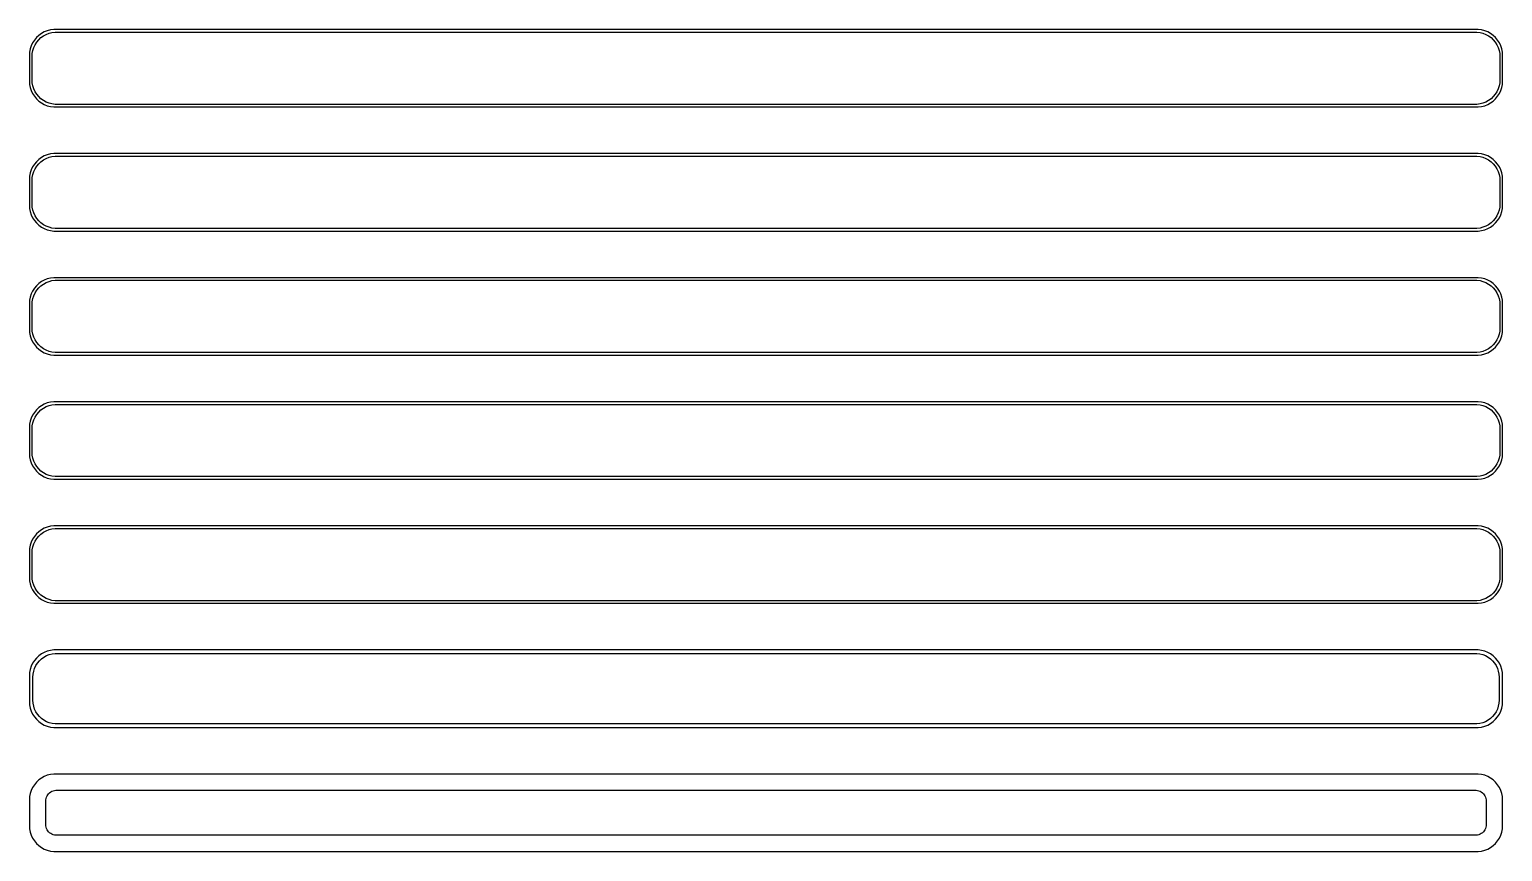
# Model space of a CAD drawing. Header units: metres. Extents: x -142 to 142, y 353 to 703.
# Drawn here: x -142.5 to 142.5, y 352.5 to 511.5 of the extents above; entities that cross this region are included whole.
import ezdxf

# ---------------------------------------------------------------- set-up
doc = ezdxf.new("R2010")
doc.units = ezdxf.units.M

msp = doc.modelspace()

# ---------------------------------------------------------------- linework, layer by layer
for p, q in [((-140.687, 510.353), (-141.145, 509.923)), ((-140.179, 510.722), (-140.687, 510.353)), ((-140.278, 509.91), (-139.795, 510.261)), ((-139.629, 511.024), (-140.179, 510.722)), ((-139.795, 510.261), (-139.272, 510.548)), ((-139.045, 511.255), (-139.629, 511.024)), ((-139.272, 510.548), (-138.718, 510.768)), ((-138.437, 511.411), (-139.045, 511.255)), ((-138.718, 510.768), (-138.14, 510.916)), ((-137.814, 511.49), (-138.437, 511.411)), ((-138.14, 510.916), (-137.548, 510.991)), ((137.814, 511.49), (-137.814, 511.49)), ((-137.548, 510.991), (137.548, 510.991)), ((137.548, 510.991), (138.14, 510.916)), ((138.437, 511.411), (137.814, 511.49)), ((138.14, 510.916), (138.718, 510.768)), ((139.045, 511.255), (138.437, 511.411)), ((138.718, 510.768), (139.272, 510.548)), ((139.629, 511.024), (139.045, 511.255)), ((139.272, 510.548), (139.795, 510.261)), ((140.179, 510.722), (139.629, 511.024)), ((139.795, 510.261), (140.278, 509.91)), ((140.687, 510.353), (140.179, 510.722)), ((141.145, 509.923), (140.687, 510.353)), ((-142.343, 507.743), (-142.461, 507.127)), ((-142.149, 508.341), (-142.343, 507.743)), ((-141.882, 508.909), (-142.149, 508.341)), ((-141.963, 506.845), (-141.851, 507.431)), ((-141.545, 509.439), (-141.882, 508.909)), ((-141.851, 507.431), (-141.666, 507.999)), ((-141.666, 507.999), (-141.412, 508.538)), ((-141.145, 509.923), (-141.545, 509.439)), ((-141.412, 508.538), (-141.093, 509.042)), ((-141.093, 509.042), (-140.713, 509.502)), ((-140.713, 509.502), (-140.278, 509.91)), ((140.278, 509.91), (140.713, 509.502)), ((140.713, 509.502), (141.093, 509.042)), ((141.093, 509.042), (141.412, 508.538)), ((141.545, 509.439), (141.145, 509.923)), ((141.412, 508.538), (141.666, 507.999)), ((141.882, 508.909), (141.545, 509.439)), ((141.666, 507.999), (141.851, 507.431)), ((141.851, 507.431), (141.963, 506.845)), ((142.149, 508.341), (141.882, 508.909)), ((142.343, 507.743), (142.149, 508.341)), ((142.461, 507.127), (142.343, 507.743)), ((-142.461, 507.127), (-142.5, 506.5)), ((-142.5, 506.5), (-142.5, 501.5)), ((-142, 506.25), (-141.963, 506.845)), ((-142, 501.75), (-142, 506.25)), ((141.963, 506.845), (142, 506.25)), ((142, 506.25), (142, 501.75)), ((142.5, 506.5), (142.461, 507.127)), ((142.5, 501.5), (142.5, 506.5)), ((-141.963, 501.155), (-142, 501.75)), ((142, 501.75), (141.963, 501.155)), ((-142.5, 501.5), (-142.461, 500.873)), ((-142.461, 500.873), (-142.343, 500.257)), ((-142.343, 500.257), (-142.149, 499.659)), ((-142.149, 499.659), (-141.882, 499.091)), ((-141.851, 500.569), (-141.963, 501.155)), ((-141.882, 499.091), (-141.545, 498.561)), ((-141.666, 500.001), (-141.851, 500.569)), ((-141.412, 499.462), (-141.666, 500.001)), ((-141.093, 498.958), (-141.412, 499.462)), ((-140.713, 498.498), (-141.093, 498.958)), ((141.093, 498.958), (140.713, 498.498)), ((141.412, 499.462), (141.093, 498.958)), ((141.666, 500.001), (141.412, 499.462)), ((141.545, 498.561), (141.882, 499.091)), ((141.851, 500.569), (141.666, 500.001)), ((141.963, 501.155), (141.851, 500.569)), ((141.882, 499.091), (142.149, 499.659)), ((142.149, 499.659), (142.343, 500.257)), ((142.343, 500.257), (142.461, 500.873)), ((142.461, 500.873), (142.5, 501.5)), ((-141.545, 498.561), (-141.145, 498.077)), ((-141.145, 498.077), (-140.687, 497.647)), ((-140.278, 498.09), (-140.713, 498.498)), ((-140.687, 497.647), (-140.179, 497.278)), ((-139.795, 497.739), (-140.278, 498.09)), ((-140.179, 497.278), (-139.629, 496.976)), ((-139.272, 497.452), (-139.795, 497.739)), ((-139.629, 496.976), (-139.045, 496.745)), ((-138.718, 497.232), (-139.272, 497.452)), ((-139.045, 496.745), (-138.437, 496.589)), ((-138.14, 497.084), (-138.718, 497.232)), ((-138.437, 496.589), (-137.814, 496.51)), ((-137.548, 497.009), (-138.14, 497.084)), ((-137.814, 496.51), (137.814, 496.51)), ((137.548, 497.009), (-137.548, 497.009)), ((138.14, 497.084), (137.548, 497.009)), ((137.814, 496.51), (138.437, 496.589)), ((138.718, 497.232), (138.14, 497.084)), ((138.437, 496.589), (139.045, 496.745)), ((139.272, 497.452), (138.718, 497.232)), ((139.045, 496.745), (139.629, 496.976)), ((139.795, 497.739), (139.272, 497.452)), ((139.629, 496.976), (140.179, 497.278)), ((140.278, 498.09), (139.795, 497.739)), ((140.179, 497.278), (140.687, 497.647)), ((140.713, 498.498), (140.278, 498.09)), ((140.687, 497.647), (141.145, 498.077)), ((141.145, 498.077), (141.545, 498.561)), ((-138.437, 487.411), (-139.045, 487.255)), ((-137.814, 487.49), (-138.437, 487.411)), ((137.814, 487.49), (-137.814, 487.49)), ((138.437, 487.411), (137.814, 487.49)), ((139.045, 487.255), (138.437, 487.411)), ((-141.882, 484.909), (-142.149, 484.341)), ((-141.545, 485.439), (-141.882, 484.909)), ((-141.666, 483.999), (-141.412, 484.538)), ((-141.145, 485.923), (-141.545, 485.439)), ((-141.412, 484.538), (-141.093, 485.042)), ((-140.687, 486.353), (-141.145, 485.923)), ((-141.093, 485.042), (-140.713, 485.502)), ((-140.713, 485.502), (-140.278, 485.91)), ((-140.179, 486.722), (-140.687, 486.353)), ((-140.278, 485.91), (-139.795, 486.261)), ((-139.629, 487.024), (-140.179, 486.722)), ((-139.795, 486.261), (-139.272, 486.548)), ((-139.045, 487.255), (-139.629, 487.024)), ((-139.272, 486.548), (-138.718, 486.768)), ((-138.718, 486.768), (-138.14, 486.916)), ((-138.14, 486.916), (-137.548, 486.991)), ((-137.548, 486.991), (137.548, 486.991)), ((137.548, 486.991), (138.14, 486.916)), ((138.14, 486.916), (138.718, 486.768)), ((138.718, 486.768), (139.272, 486.548)), ((139.629, 487.024), (139.045, 487.255)), ((139.272, 486.548), (139.795, 486.261)), ((140.179, 486.722), (139.629, 487.024)), ((139.795, 486.261), (140.278, 485.91)), ((140.687, 486.353), (140.179, 486.722)), ((140.278, 485.91), (140.713, 485.502)), ((141.145, 485.923), (140.687, 486.353)), ((140.713, 485.502), (141.093, 485.042)), ((141.093, 485.042), (141.412, 484.538)), ((141.545, 485.439), (141.145, 485.923)), ((141.412, 484.538), (141.666, 483.999)), ((141.882, 484.909), (141.545, 485.439)), ((142.149, 484.341), (141.882, 484.909)), ((-142.461, 483.127), (-142.5, 482.5)), ((-142.5, 482.5), (-142.5, 477.5)), ((-142.343, 483.743), (-142.461, 483.127)), ((-142.149, 484.341), (-142.343, 483.743)), ((-142, 482.25), (-141.963, 482.845)), ((-142, 477.75), (-142, 482.25)), ((-141.963, 482.845), (-141.851, 483.431)), ((-141.851, 483.431), (-141.666, 483.999)), ((141.666, 483.999), (141.851, 483.431)), ((141.851, 483.431), (141.963, 482.845)), ((141.963, 482.845), (142, 482.25)), ((142, 482.25), (142, 477.75)), ((142.343, 483.743), (142.149, 484.341)), ((142.461, 483.127), (142.343, 483.743)), ((142.5, 482.5), (142.461, 483.127)), ((142.5, 477.5), (142.5, 482.5)), ((-142.5, 477.5), (-142.461, 476.873)), ((-142.461, 476.873), (-142.343, 476.257)), ((-142.343, 476.257), (-142.149, 475.659)), ((-141.963, 477.155), (-142, 477.75)), ((-141.851, 476.569), (-141.963, 477.155)), ((-141.666, 476.001), (-141.851, 476.569)), ((-141.412, 475.462), (-141.666, 476.001)), ((141.666, 476.001), (141.412, 475.462)), ((141.851, 476.569), (141.666, 476.001)), ((141.963, 477.155), (141.851, 476.569)), ((142, 477.75), (141.963, 477.155)), ((142.149, 475.659), (142.343, 476.257)), ((142.343, 476.257), (142.461, 476.873)), ((142.461, 476.873), (142.5, 477.5)), ((-142.149, 475.659), (-141.882, 475.091)), ((-141.882, 475.091), (-141.545, 474.561)), ((-141.545, 474.561), (-141.145, 474.077)), ((-141.093, 474.958), (-141.412, 475.462)), ((-141.145, 474.077), (-140.687, 473.647)), ((-140.713, 474.498), (-141.093, 474.958)), ((-140.278, 474.09), (-140.713, 474.498)), ((-140.687, 473.647), (-140.179, 473.278)), ((-139.795, 473.739), (-140.278, 474.09)), ((-140.179, 473.278), (-139.629, 472.976)), ((-139.272, 473.452), (-139.795, 473.739)), ((-138.718, 473.232), (-139.272, 473.452)), ((-138.14, 473.084), (-138.718, 473.232)), ((138.718, 473.232), (138.14, 473.084)), ((139.272, 473.452), (138.718, 473.232)), ((139.795, 473.739), (139.272, 473.452)), ((139.629, 472.976), (140.179, 473.278)), ((140.278, 474.09), (139.795, 473.739)), ((140.179, 473.278), (140.687, 473.647)), ((140.713, 474.498), (140.278, 474.09)), ((140.687, 473.647), (141.145, 474.077)), ((141.093, 474.958), (140.713, 474.498)), ((141.412, 475.462), (141.093, 474.958)), ((141.145, 474.077), (141.545, 474.561)), ((141.545, 474.561), (141.882, 475.091)), ((141.882, 475.091), (142.149, 475.659)), ((-139.629, 472.976), (-139.045, 472.745)), ((-139.045, 472.745), (-138.437, 472.589)), ((-138.437, 472.589), (-137.814, 472.51)), ((-137.548, 473.009), (-138.14, 473.084)), ((-137.814, 472.51), (137.814, 472.51)), ((137.548, 473.009), (-137.548, 473.009)), ((138.14, 473.084), (137.548, 473.009)), ((137.814, 472.51), (138.437, 472.589)), ((138.437, 472.589), (139.045, 472.745)), ((139.045, 472.745), (139.629, 472.976)), ((-141.145, 461.923), (-141.545, 461.439)), ((-140.687, 462.353), (-141.145, 461.923)), ((-140.713, 461.502), (-140.278, 461.91)), ((-140.179, 462.722), (-140.687, 462.353)), ((-140.278, 461.91), (-139.795, 462.261)), ((-139.629, 463.024), (-140.179, 462.722)), ((-139.795, 462.261), (-139.272, 462.548)), ((-139.045, 463.255), (-139.629, 463.024)), ((-139.272, 462.548), (-138.718, 462.768)), ((-138.437, 463.411), (-139.045, 463.255)), ((-138.718, 462.768), (-138.14, 462.916)), ((-137.814, 463.49), (-138.437, 463.411)), ((-138.14, 462.916), (-137.548, 462.991)), ((137.814, 463.49), (-137.814, 463.49)), ((-137.548, 462.991), (137.548, 462.991)), ((137.548, 462.991), (138.14, 462.916)), ((138.437, 463.411), (137.814, 463.49)), ((138.14, 462.916), (138.718, 462.768)), ((139.045, 463.255), (138.437, 463.411)), ((138.718, 462.768), (139.272, 462.548)), ((139.629, 463.024), (139.045, 463.255)), ((139.272, 462.548), (139.795, 462.261)), ((140.179, 462.722), (139.629, 463.024)), ((139.795, 462.261), (140.278, 461.91)), ((140.687, 462.353), (140.179, 462.722)), ((140.278, 461.91), (140.713, 461.502)), ((141.145, 461.923), (140.687, 462.353)), ((141.545, 461.439), (141.145, 461.923)), ((-142.461, 459.127), (-142.5, 458.5)), ((-142.343, 459.743), (-142.461, 459.127)), ((-142.149, 460.341), (-142.343, 459.743)), ((-141.882, 460.909), (-142.149, 460.341)), ((-141.963, 458.845), (-141.851, 459.431)), ((-141.545, 461.439), (-141.882, 460.909)), ((-141.851, 459.431), (-141.666, 459.999)), ((-141.666, 459.999), (-141.412, 460.538)), ((-141.412, 460.538), (-141.093, 461.042)), ((-141.093, 461.042), (-140.713, 461.502)), ((140.713, 461.502), (141.093, 461.042)), ((141.093, 461.042), (141.412, 460.538)), ((141.412, 460.538), (141.666, 459.999)), ((141.882, 460.909), (141.545, 461.439)), ((141.666, 459.999), (141.851, 459.431)), ((141.851, 459.431), (141.963, 458.845)), ((142.149, 460.341), (141.882, 460.909)), ((142.343, 459.743), (142.149, 460.341)), ((142.461, 459.127), (142.343, 459.743)), ((142.5, 458.5), (142.461, 459.127)), ((-142.5, 458.5), (-142.5, 453.5)), ((-142, 458.25), (-141.963, 458.845)), ((-142, 453.75), (-142, 458.25)), ((141.963, 458.845), (142, 458.25)), ((142, 458.25), (142, 453.75)), ((142.5, 453.5), (142.5, 458.5)), ((-142.5, 453.5), (-142.461, 452.873)), ((-141.963, 453.155), (-142, 453.75)), ((-141.851, 452.569), (-141.963, 453.155)), ((141.963, 453.155), (141.851, 452.569)), ((142, 453.75), (141.963, 453.155)), ((142.461, 452.873), (142.5, 453.5)), ((-142.461, 452.873), (-142.343, 452.257)), ((-142.343, 452.257), (-142.149, 451.659)), ((-142.149, 451.659), (-141.882, 451.091)), ((-141.882, 451.091), (-141.545, 450.561)), ((-141.666, 452.001), (-141.851, 452.569)), ((-141.412, 451.462), (-141.666, 452.001)), ((-141.545, 450.561), (-141.145, 450.077)), ((-141.093, 450.958), (-141.412, 451.462)), ((-140.713, 450.498), (-141.093, 450.958)), ((-140.278, 450.09), (-140.713, 450.498)), ((140.713, 450.498), (140.278, 450.09)), ((141.093, 450.958), (140.713, 450.498)), ((141.412, 451.462), (141.093, 450.958)), ((141.145, 450.077), (141.545, 450.561)), ((141.666, 452.001), (141.412, 451.462)), ((141.545, 450.561), (141.882, 451.091)), ((141.851, 452.569), (141.666, 452.001)), ((141.882, 451.091), (142.149, 451.659)), ((142.149, 451.659), (142.343, 452.257)), ((142.343, 452.257), (142.461, 452.873)), ((-141.145, 450.077), (-140.687, 449.647)), ((-140.687, 449.647), (-140.179, 449.278)), ((-139.795, 449.739), (-140.278, 450.09)), ((-140.179, 449.278), (-139.629, 448.976)), ((-139.272, 449.452), (-139.795, 449.739)), ((-139.629, 448.976), (-139.045, 448.745)), ((-138.718, 449.232), (-139.272, 449.452)), ((-139.045, 448.745), (-138.437, 448.589)), ((-138.14, 449.084), (-138.718, 449.232)), ((-138.437, 448.589), (-137.814, 448.51)), ((-137.548, 449.009), (-138.14, 449.084)), ((-137.814, 448.51), (137.814, 448.51)), ((137.548, 449.009), (-137.548, 449.009)), ((138.14, 449.084), (137.548, 449.009)), ((137.814, 448.51), (138.437, 448.589)), ((138.718, 449.232), (138.14, 449.084)), ((138.437, 448.589), (139.045, 448.745)), ((139.272, 449.452), (138.718, 449.232)), ((139.045, 448.745), (139.629, 448.976)), ((139.795, 449.739), (139.272, 449.452)), ((139.629, 448.976), (140.179, 449.278)), ((140.278, 450.09), (139.795, 449.739)), ((140.179, 449.278), (140.687, 449.647)), ((140.687, 449.647), (141.145, 450.077)), ((-139.629, 439.024), (-140.179, 438.722)), ((-139.045, 439.255), (-139.629, 439.024)), ((-138.437, 439.411), (-139.045, 439.255)), ((-138.718, 438.768), (-138.14, 438.916)), ((-137.814, 439.49), (-138.437, 439.411)), ((-138.14, 438.916), (-137.548, 438.991)), ((137.814, 439.49), (-137.814, 439.49)), ((-137.548, 438.991), (137.548, 438.991)), ((137.548, 438.991), (138.14, 438.916)), ((138.437, 439.411), (137.814, 439.49)), ((138.14, 438.916), (138.718, 438.768)), ((139.045, 439.255), (138.437, 439.411)), ((139.629, 439.024), (139.045, 439.255)), ((140.179, 438.722), (139.629, 439.024)), ((-142.149, 436.341), (-142.343, 435.743)), ((-141.882, 436.909), (-142.149, 436.341)), ((-141.545, 437.439), (-141.882, 436.909)), ((-141.666, 435.999), (-141.412, 436.538)), ((-141.145, 437.923), (-141.545, 437.439)), ((-141.412, 436.538), (-141.093, 437.042)), ((-140.687, 438.353), (-141.145, 437.923)), ((-141.093, 437.042), (-140.713, 437.502)), ((-140.713, 437.502), (-140.278, 437.91)), ((-140.179, 438.722), (-140.687, 438.353)), ((-140.278, 437.91), (-139.795, 438.261)), ((-139.795, 438.261), (-139.272, 438.548)), ((-139.272, 438.548), (-138.718, 438.768)), ((138.718, 438.768), (139.272, 438.548)), ((139.272, 438.548), (139.795, 438.261)), ((139.795, 438.261), (140.278, 437.91)), ((140.687, 438.353), (140.179, 438.722)), ((140.278, 437.91), (140.713, 437.502)), ((141.145, 437.923), (140.687, 438.353)), ((140.713, 437.502), (141.093, 437.042)), ((141.093, 437.042), (141.412, 436.538)), ((141.545, 437.439), (141.145, 437.923)), ((141.412, 436.538), (141.666, 435.999)), ((141.882, 436.909), (141.545, 437.439)), ((142.149, 436.341), (141.882, 436.909)), ((142.343, 435.743), (142.149, 436.341)), ((-142.461, 435.127), (-142.5, 434.5)), ((-142.5, 434.5), (-142.5, 429.5)), ((-142.343, 435.743), (-142.461, 435.127)), ((-142, 434.25), (-141.963, 434.845)), ((-142, 429.75), (-142, 434.25)), ((-141.963, 434.845), (-141.851, 435.431)), ((-141.851, 435.431), (-141.666, 435.999)), ((141.666, 435.999), (141.851, 435.431)), ((141.851, 435.431), (141.963, 434.845)), ((141.963, 434.845), (142, 434.25)), ((142, 434.25), (142, 429.75)), ((142.461, 435.127), (142.343, 435.743)), ((142.5, 434.5), (142.461, 435.127)), ((142.5, 429.5), (142.5, 434.5)), ((-142.5, 429.5), (-142.461, 428.873)), ((-142.461, 428.873), (-142.343, 428.257)), ((-142.343, 428.257), (-142.149, 427.659)), ((-142.149, 427.659), (-141.882, 427.091)), ((-141.963, 429.155), (-142, 429.75)), ((-141.851, 428.569), (-141.963, 429.155)), ((-141.666, 428.001), (-141.851, 428.569)), ((-141.412, 427.462), (-141.666, 428.001)), ((141.666, 428.001), (141.412, 427.462)), ((141.851, 428.569), (141.666, 428.001)), ((141.963, 429.155), (141.851, 428.569)), ((141.882, 427.091), (142.149, 427.659)), ((142, 429.75), (141.963, 429.155)), ((142.149, 427.659), (142.343, 428.257)), ((142.343, 428.257), (142.461, 428.873)), ((142.461, 428.873), (142.5, 429.5)), ((-141.882, 427.091), (-141.545, 426.561)), ((-141.545, 426.561), (-141.145, 426.077)), ((-141.093, 426.958), (-141.412, 427.462)), ((-141.145, 426.077), (-140.687, 425.647)), ((-140.713, 426.498), (-141.093, 426.958)), ((-140.278, 426.09), (-140.713, 426.498)), ((-140.687, 425.647), (-140.179, 425.278)), ((-139.795, 425.739), (-140.278, 426.09)), ((-140.179, 425.278), (-139.629, 424.976)), ((-139.272, 425.452), (-139.795, 425.739)), ((-139.629, 424.976), (-139.045, 424.745)), ((-138.718, 425.232), (-139.272, 425.452)), ((-139.045, 424.745), (-138.437, 424.589)), ((-138.14, 425.084), (-138.718, 425.232)), ((-137.548, 425.009), (-138.14, 425.084)), ((137.548, 425.009), (-137.548, 425.009)), ((138.14, 425.084), (137.548, 425.009)), ((138.718, 425.232), (138.14, 425.084)), ((138.437, 424.589), (139.045, 424.745)), ((139.272, 425.452), (138.718, 425.232)), ((139.045, 424.745), (139.629, 424.976)), ((139.795, 425.739), (139.272, 425.452)), ((139.629, 424.976), (140.179, 425.278)), ((140.278, 426.09), (139.795, 425.739)), ((140.179, 425.278), (140.687, 425.647)), ((140.713, 426.498), (140.278, 426.09)), ((140.687, 425.647), (141.145, 426.077)), ((141.093, 426.958), (140.713, 426.498)), ((141.412, 427.462), (141.093, 426.958)), ((141.145, 426.077), (141.545, 426.561)), ((141.545, 426.561), (141.882, 427.091)), ((-138.437, 424.589), (-137.814, 424.51)), ((-137.814, 424.51), (137.814, 424.51)), ((137.814, 424.51), (138.437, 424.589)), ((-141.545, 413.439), (-141.882, 412.909)), ((-141.145, 413.923), (-141.545, 413.439)), ((-140.687, 414.353), (-141.145, 413.923)), ((-141.093, 413.042), (-140.713, 413.502)), ((-140.713, 413.502), (-140.278, 413.91)), ((-140.179, 414.722), (-140.687, 414.353)), ((-140.278, 413.91), (-139.795, 414.261)), ((-139.629, 415.024), (-140.179, 414.722)), ((-139.795, 414.261), (-139.272, 414.548)), ((-139.045, 415.255), (-139.629, 415.024)), ((-139.272, 414.548), (-138.718, 414.768)), ((-138.437, 415.411), (-139.045, 415.255)), ((-138.718, 414.768), (-138.14, 414.916)), ((-137.814, 415.49), (-138.437, 415.411)), ((-138.14, 414.916), (-137.548, 414.991)), ((137.814, 415.49), (-137.814, 415.49)), ((-137.548, 414.991), (137.548, 414.991)), ((137.548, 414.991), (138.14, 414.916)), ((138.437, 415.411), (137.814, 415.49)), ((138.14, 414.916), (138.718, 414.768)), ((139.045, 415.255), (138.437, 415.411)), ((138.718, 414.768), (139.272, 414.548)), ((139.629, 415.024), (139.045, 415.255)), ((139.272, 414.548), (139.795, 414.261)), ((140.179, 414.722), (139.629, 415.024)), ((139.795, 414.261), (140.278, 413.91)), ((140.687, 414.353), (140.179, 414.722)), ((140.278, 413.91), (140.713, 413.502)), ((141.145, 413.923), (140.687, 414.353)), ((140.713, 413.502), (141.093, 413.042)), ((141.545, 413.439), (141.145, 413.923)), ((141.882, 412.909), (141.545, 413.439)), ((-142.461, 411.127), (-142.5, 410.5)), ((-142.5, 410.5), (-142.5, 405.5)), ((-142.343, 411.743), (-142.461, 411.127)), ((-142.149, 412.341), (-142.343, 411.743)), ((-141.882, 412.909), (-142.149, 412.341)), ((-142, 410.25), (-141.963, 410.845)), ((-141.963, 410.845), (-141.851, 411.431)), ((-141.851, 411.431), (-141.666, 411.999)), ((-141.666, 411.999), (-141.412, 412.538)), ((-141.412, 412.538), (-141.093, 413.042)), ((141.093, 413.042), (141.412, 412.538)), ((141.412, 412.538), (141.666, 411.999)), ((141.666, 411.999), (141.851, 411.431)), ((141.851, 411.431), (141.963, 410.845)), ((142.149, 412.341), (141.882, 412.909)), ((141.963, 410.845), (142, 410.25)), ((142.343, 411.743), (142.149, 412.341)), ((142.461, 411.127), (142.343, 411.743)), ((142.5, 410.5), (142.461, 411.127)), ((142.5, 405.5), (142.5, 410.5)), ((-142, 405.75), (-142, 410.25)), ((142, 410.25), (142, 405.75)), ((-142.5, 405.5), (-142.461, 404.873)), ((-142.461, 404.873), (-142.343, 404.257)), ((-141.963, 405.155), (-142, 405.75)), ((-141.851, 404.569), (-141.963, 405.155)), ((141.963, 405.155), (141.851, 404.569)), ((142, 405.75), (141.963, 405.155)), ((142.343, 404.257), (142.461, 404.873)), ((142.461, 404.873), (142.5, 405.5)), ((-142.343, 404.257), (-142.149, 403.659)), ((-142.149, 403.659), (-141.882, 403.091)), ((-141.882, 403.091), (-141.545, 402.561)), ((-141.666, 404.001), (-141.851, 404.569)), ((-141.412, 403.462), (-141.666, 404.001)), ((-141.545, 402.561), (-141.145, 402.077)), ((-141.093, 402.958), (-141.412, 403.462)), ((-141.145, 402.077), (-140.687, 401.647)), ((-140.713, 402.498), (-141.093, 402.958)), ((-140.278, 402.09), (-140.713, 402.498)), ((-139.795, 401.739), (-140.278, 402.09)), ((140.278, 402.09), (139.795, 401.739)), ((140.713, 402.498), (140.278, 402.09)), ((140.687, 401.647), (141.145, 402.077)), ((141.093, 402.958), (140.713, 402.498)), ((141.412, 403.462), (141.093, 402.958)), ((141.145, 402.077), (141.545, 402.561)), ((141.666, 404.001), (141.412, 403.462)), ((141.545, 402.561), (141.882, 403.091)), ((141.851, 404.569), (141.666, 404.001)), ((141.882, 403.091), (142.149, 403.659)), ((142.149, 403.659), (142.343, 404.257)), ((-140.687, 401.647), (-140.179, 401.278)), ((-140.179, 401.278), (-139.629, 400.976)), ((-139.272, 401.452), (-139.795, 401.739)), ((-139.629, 400.976), (-139.045, 400.745)), ((-138.718, 401.232), (-139.272, 401.452)), ((-139.045, 400.745), (-138.437, 400.589)), ((-138.14, 401.084), (-138.718, 401.232)), ((-138.437, 400.589), (-137.814, 400.51)), ((-137.548, 401.009), (-138.14, 401.084)), ((-137.814, 400.51), (137.814, 400.51)), ((137.548, 401.009), (-137.548, 401.009)), ((138.14, 401.084), (137.548, 401.009)), ((137.814, 400.51), (138.437, 400.589)), ((138.718, 401.232), (138.14, 401.084)), ((138.437, 400.589), (139.045, 400.745)), ((139.272, 401.452), (138.718, 401.232)), ((139.045, 400.745), (139.629, 400.976)), ((139.795, 401.739), (139.272, 401.452)), ((139.629, 400.976), (140.179, 401.278)), ((140.179, 401.278), (140.687, 401.647)), ((-140.179, 390.722), (-140.687, 390.353)), ((-139.629, 391.024), (-140.179, 390.722)), ((-139.045, 391.255), (-139.629, 391.024)), ((-139.199, 390.393), (-138.665, 390.604)), ((-138.437, 391.411), (-139.045, 391.255)), ((-138.665, 390.604), (-138.108, 390.747)), ((-137.814, 391.49), (-138.437, 391.411)), ((-138.108, 390.747), (-137.537, 390.819)), ((137.814, 391.49), (-137.814, 391.49)), ((-137.537, 390.819), (137.537, 390.819)), ((137.537, 390.819), (138.108, 390.747)), ((138.437, 391.411), (137.814, 391.49)), ((138.108, 390.747), (138.665, 390.604)), ((139.045, 391.255), (138.437, 391.411)), ((138.665, 390.604), (139.199, 390.393)), ((139.629, 391.024), (139.045, 391.255)), ((140.179, 390.722), (139.629, 391.024)), ((140.687, 390.353), (140.179, 390.722)), ((-142.343, 387.743), (-142.461, 387.127)), ((-142.149, 388.341), (-142.343, 387.743)), ((-141.882, 388.909), (-142.149, 388.341)), ((-141.545, 389.439), (-141.882, 388.909)), ((-141.685, 387.389), (-141.507, 387.935)), ((-141.145, 389.923), (-141.545, 389.439)), ((-141.507, 387.935), (-141.262, 388.456)), ((-141.262, 388.456), (-140.954, 388.941)), ((-140.687, 390.353), (-141.145, 389.923)), ((-140.954, 388.941), (-140.588, 389.384)), ((-140.588, 389.384), (-140.168, 389.778)), ((-140.168, 389.778), (-139.703, 390.116)), ((-139.703, 390.116), (-139.199, 390.393)), ((139.199, 390.393), (139.703, 390.116)), ((139.703, 390.116), (140.168, 389.778)), ((140.168, 389.778), (140.588, 389.384)), ((140.588, 389.384), (140.954, 388.941)), ((141.145, 389.923), (140.687, 390.353)), ((140.954, 388.941), (141.262, 388.456)), ((141.545, 389.439), (141.145, 389.923)), ((141.262, 388.456), (141.507, 387.935)), ((141.507, 387.935), (141.685, 387.389)), ((141.882, 388.909), (141.545, 389.439)), ((142.149, 388.341), (141.882, 388.909)), ((142.343, 387.743), (142.149, 388.341)), ((142.461, 387.127), (142.343, 387.743)), ((-142.461, 387.127), (-142.5, 386.5)), ((-142.5, 386.5), (-142.5, 381.5)), ((-141.828, 386.25), (-141.792, 386.824)), ((-141.828, 381.75), (-141.828, 386.25)), ((-141.792, 386.824), (-141.685, 387.389)), ((141.685, 387.389), (141.792, 386.824)), ((141.792, 386.824), (141.828, 386.25)), ((141.828, 386.25), (141.828, 381.75)), ((142.5, 386.5), (142.461, 387.127)), ((142.5, 381.5), (142.5, 386.5)), ((-142.5, 381.5), (-142.461, 380.873)), ((-142.461, 380.873), (-142.343, 380.257)), ((-142.343, 380.257), (-142.149, 379.659)), ((-142.149, 379.659), (-141.882, 379.091)), ((-141.882, 379.091), (-141.545, 378.561)), ((-141.792, 381.176), (-141.828, 381.75)), ((-141.685, 380.611), (-141.792, 381.176)), ((-141.507, 380.065), (-141.685, 380.611)), ((-141.262, 379.544), (-141.507, 380.065)), ((-140.954, 379.059), (-141.262, 379.544)), ((-140.588, 378.616), (-140.954, 379.059)), ((140.954, 379.059), (140.588, 378.616)), ((141.262, 379.544), (140.954, 379.059)), ((141.507, 380.065), (141.262, 379.544)), ((141.685, 380.611), (141.507, 380.065)), ((141.545, 378.561), (141.882, 379.091)), ((141.792, 381.176), (141.685, 380.611)), ((141.828, 381.75), (141.792, 381.176)), ((141.882, 379.091), (142.149, 379.659)), ((142.149, 379.659), (142.343, 380.257)), ((142.343, 380.257), (142.461, 380.873)), ((142.461, 380.873), (142.5, 381.5)), ((-141.545, 378.561), (-141.145, 378.077)), ((-141.145, 378.077), (-140.687, 377.647)), ((-140.687, 377.647), (-140.179, 377.278)), ((-140.168, 378.222), (-140.588, 378.616)), ((-140.179, 377.278), (-139.629, 376.976)), ((-139.703, 377.884), (-140.168, 378.222)), ((-139.199, 377.607), (-139.703, 377.884)), ((-139.629, 376.976), (-139.045, 376.745)), ((-138.665, 377.396), (-139.199, 377.607)), ((-139.045, 376.745), (-138.437, 376.589)), ((-138.108, 377.253), (-138.665, 377.396)), ((-138.437, 376.589), (-137.814, 376.51)), ((-137.537, 377.181), (-138.108, 377.253)), ((-137.814, 376.51), (137.814, 376.51)), ((137.537, 377.181), (-137.537, 377.181)), ((138.108, 377.253), (137.537, 377.181)), ((137.814, 376.51), (138.437, 376.589)), ((138.665, 377.396), (138.108, 377.253)), ((138.437, 376.589), (139.045, 376.745)), ((139.199, 377.607), (138.665, 377.396)), ((139.045, 376.745), (139.629, 376.976)), ((139.703, 377.884), (139.199, 377.607)), ((139.629, 376.976), (140.179, 377.278)), ((140.168, 378.222), (139.703, 377.884)), ((140.588, 378.616), (140.168, 378.222)), ((140.179, 377.278), (140.687, 377.647)), ((140.687, 377.647), (141.145, 378.077)), ((141.145, 378.077), (141.545, 378.561)), ((-141.882, 364.909), (-142.149, 364.341)), ((-141.545, 365.439), (-141.882, 364.909)), ((-141.145, 365.923), (-141.545, 365.439)), ((-140.687, 366.353), (-141.145, 365.923)), ((-140.179, 366.722), (-140.687, 366.353)), ((-139.629, 367.024), (-140.179, 366.722)), ((-139.045, 367.255), (-139.629, 367.024)), ((-138.437, 367.411), (-139.045, 367.255)), ((-137.814, 367.49), (-138.437, 367.411)), ((137.814, 367.49), (-137.814, 367.49)), ((138.437, 367.411), (137.814, 367.49)), ((139.045, 367.255), (138.437, 367.411)), ((139.629, 367.024), (139.045, 367.255)), ((140.179, 366.722), (139.629, 367.024)), ((140.687, 366.353), (140.179, 366.722)), ((141.145, 365.923), (140.687, 366.353)), ((141.545, 365.439), (141.145, 365.923)), ((141.882, 364.909), (141.545, 365.439)), ((142.149, 364.341), (141.882, 364.909)), ((-142.461, 363.127), (-142.5, 362.5)), ((-142.5, 362.5), (-142.5, 357.5)), ((-142.343, 363.743), (-142.461, 363.127)), ((-142.149, 364.341), (-142.343, 363.743)), ((-139.36, 362.25), (-139.343, 362.514)), ((-139.36, 357.75), (-139.36, 362.25)), ((-139.343, 362.514), (-139.293, 362.775)), ((-139.293, 362.775), (-139.211, 363.027)), ((-139.211, 363.027), (-139.099, 363.266)), ((-139.099, 363.266), (-138.957, 363.49)), ((-138.957, 363.49), (-138.788, 363.694)), ((-138.788, 363.694), (-138.595, 363.875)), ((-138.595, 363.875), (-138.38, 364.031)), ((-138.38, 364.031), (-138.148, 364.159)), ((-138.148, 364.159), (-137.902, 364.256)), ((-137.902, 364.256), (-137.645, 364.322)), ((-137.645, 364.322), (-137.382, 364.355)), ((-137.382, 364.355), (137.382, 364.355)), ((137.382, 364.355), (137.645, 364.322)), ((137.645, 364.322), (137.902, 364.256)), ((137.902, 364.256), (138.148, 364.159)), ((138.148, 364.159), (138.38, 364.031)), ((138.38, 364.031), (138.595, 363.875)), ((138.595, 363.875), (138.788, 363.694)), ((138.788, 363.694), (138.957, 363.49)), ((138.957, 363.49), (139.099, 363.266)), ((139.099, 363.266), (139.211, 363.027)), ((139.211, 363.027), (139.293, 362.775)), ((139.293, 362.775), (139.343, 362.514)), ((139.343, 362.514), (139.36, 362.25)), ((139.36, 362.25), (139.36, 357.75)), ((142.343, 363.743), (142.149, 364.341)), ((142.461, 363.127), (142.343, 363.743)), ((142.5, 362.5), (142.461, 363.127)), ((142.5, 357.5), (142.5, 362.5)), ((-142.5, 357.5), (-142.461, 356.873)), ((-142.461, 356.873), (-142.343, 356.257)), ((-142.343, 356.257), (-142.149, 355.659)), ((-139.343, 357.486), (-139.36, 357.75)), ((-139.293, 357.225), (-139.343, 357.486)), ((-139.211, 356.973), (-139.293, 357.225)), ((-139.099, 356.734), (-139.211, 356.973)), ((-138.957, 356.51), (-139.099, 356.734)), ((-138.788, 356.306), (-138.957, 356.51)), ((-138.595, 356.125), (-138.788, 356.306)), ((138.788, 356.306), (138.595, 356.125)), ((138.957, 356.51), (138.788, 356.306)), ((139.099, 356.734), (138.957, 356.51)), ((139.211, 356.973), (139.099, 356.734)), ((139.293, 357.225), (139.211, 356.973)), ((139.343, 357.486), (139.293, 357.225)), ((139.36, 357.75), (139.343, 357.486)), ((142.149, 355.659), (142.343, 356.257)), ((142.343, 356.257), (142.461, 356.873)), ((142.461, 356.873), (142.5, 357.5)), ((-142.149, 355.659), (-141.882, 355.091)), ((-141.882, 355.091), (-141.545, 354.561)), ((-141.545, 354.561), (-141.145, 354.077)), ((-141.145, 354.077), (-140.687, 353.647)), ((-140.687, 353.647), (-140.179, 353.278)), ((-138.38, 355.969), (-138.595, 356.125)), ((-138.148, 355.841), (-138.38, 355.969)), ((-137.902, 355.744), (-138.148, 355.841)), ((-137.645, 355.678), (-137.902, 355.744)), ((-137.382, 355.645), (-137.645, 355.678)), ((137.382, 355.645), (-137.382, 355.645)), ((137.645, 355.678), (137.382, 355.645)), ((137.902, 355.744), (137.645, 355.678)), ((138.148, 355.841), (137.902, 355.744)), ((138.38, 355.969), (138.148, 355.841)), ((138.595, 356.125), (138.38, 355.969)), ((140.179, 353.278), (140.687, 353.647)), ((140.687, 353.647), (141.145, 354.077)), ((141.145, 354.077), (141.545, 354.561)), ((141.545, 354.561), (141.882, 355.091)), ((141.882, 355.091), (142.149, 355.659)), ((-140.179, 353.278), (-139.629, 352.976)), ((-139.629, 352.976), (-139.045, 352.745)), ((-139.045, 352.745), (-138.437, 352.589)), ((-138.437, 352.589), (-137.814, 352.51)), ((-137.814, 352.51), (137.814, 352.51)), ((137.814, 352.51), (138.437, 352.589)), ((138.437, 352.589), (139.045, 352.745)), ((139.045, 352.745), (139.629, 352.976)), ((139.629, 352.976), (140.179, 353.278))]:
    msp.add_line(p, q)

doc.saveas('drawing.dxf')
